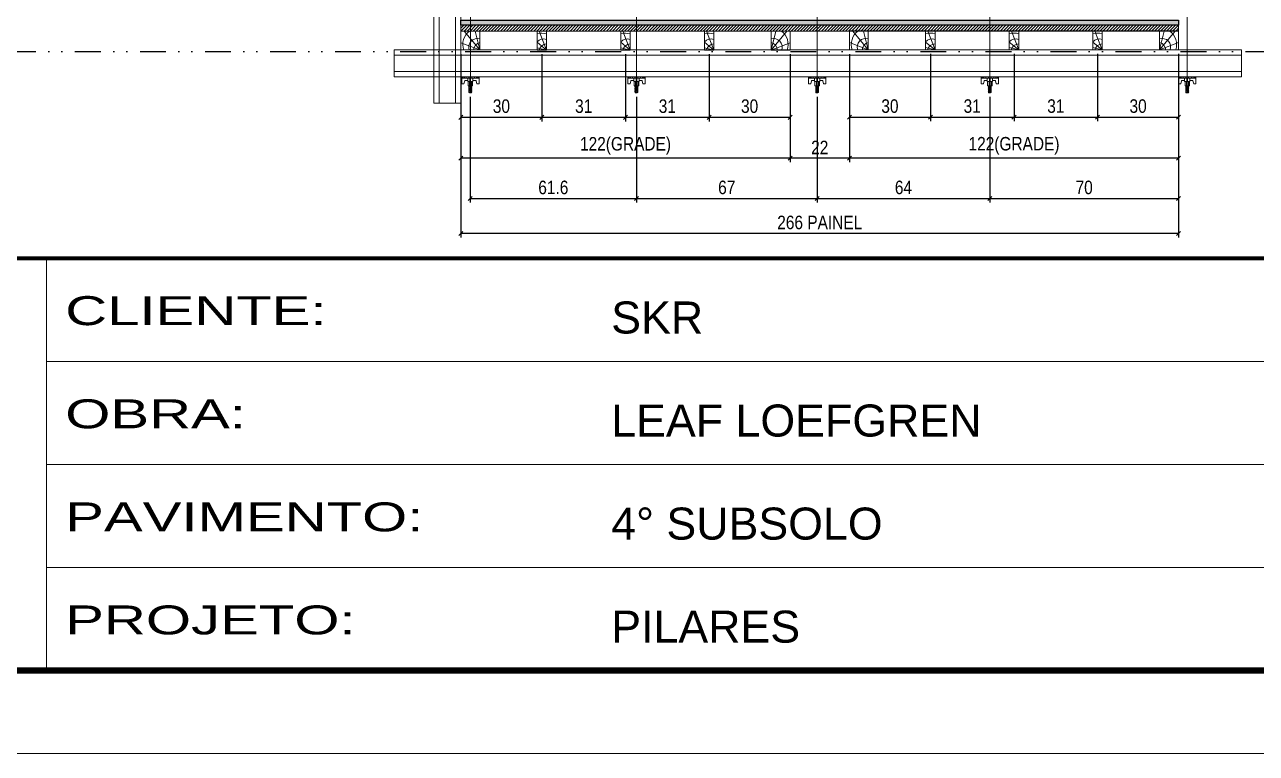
# Model space of a CAD drawing. Header units: millimetres. Extents: x 13777 to 27878, y -21631 to 6985.
# Drawn here: x 17999 to 18594, y -3254 to -2902 of the extents above; entities that cross this region are included whole.
import ezdxf

# ---------------------------------------------------------------- set-up
doc = ezdxf.new("R2010")
doc.units = ezdxf.units.MM
for name, pattern in [('CONTINUO', [0]), ('DASHED', [0.75, 0.5, -0.25]), ('DIVIDE2', [0.625, 0.25, -0.125, 0, -0.125, 0, -0.125])]:
    doc.linetypes.add(name, pattern=pattern)
for name, color, linetype in [('CHAPA', 1, 'Continuous'), ('COTA', 241, 'Continuous'), ('Nível', 160, 'Continuous')]:
    doc.layers.add(name, color=color, linetype=linetype)
for name, color, linetype, lineweight in [('Folhas', 255, 'Continuous', 9), ('Hachura', 251, 'Continuous', 9), ('Madeira', 126, 'Continuous', 18), ('Perfil Metálico', 224, 'Continuous', 18), ('SARRAFO DE PRESSAO', 251, 'DASHED', 9)]:
    doc.layers.add(name, color=color, linetype=linetype, lineweight=lineweight)
doc.styles.add('ARIAL', font='arial.ttf')
doc.styles.add('COTA TECNICA 2X', font='techl___.ttf', dxfattribs={"height": 10})
doc.styles.add('Tecnologia', font='')
doc.styles.get('Tecnologia').set_extended_font_data('Forgotten Futurist')
doc.dimstyles.new('SECAO PILAR', dxfattribs={"dimtxt": 10, "dimasz": 3, "dimexe": 3, "dimexo": 3, "dimgap": 3, "dimtad": 1, "dimdec": 1, "dimlfac": 0.5, "dimzin": 12, "dimdsep": 46, "dimtxsty": 'COTA TECNICA 2X', "dimblk1": 'OBLIQUE', "dimblk2": 'OBLIQUE', "dimsah": 1, "dimcen": 0.9, "dimclrd": 256, "dimclre": 256, "dimclrt": 256, "dimadec": 1, "dimazin": 3, "dimtfac": 1, "dimtdec": 1, "dimtmove": 0, "dimatfit": 3, "dimfxl": 1, "dimtolj": 1, "dimtzin": 12, "dimarcsym": 0})

# ---------------------------------------------------------------- blocks, each defined once
blk = doc.blocks.new('9999999999')
at = {"color": 30, "linetype": 'CONTINUO'}
for p, q in [((98564.56, 34230.21), (98564.56, 34429.45)), ((98564.56, 34379.64), (99583.98, 34379.64)), ((98564.56, 34329.83), (99487.98, 34329.83)), ((98564.56, 34280.02), (99487.98, 34280.02))]:
    blk.add_line(p, q, dxfattribs=at)
at = {"color": 30, "linetype": 'CONTINUO', "const_width": 2}
blk.add_lwpolyline([(99583.98, 34230.21), (99583.98, 34414.45, 0.414214), (99568.98, 34429.45), (98228.98, 34429.45, 0.414214), (98213.98, 34414.45), (98213.98, 34245.21, 0.414214), (98228.98, 34230.21), (99583.98, 34230.21)], format="xyb", dxfattribs=at)
at = {"layer": 'Folhas'}
blk.add_lwpolyline([(98138.98, 34190.21), (99623.98, 34190.21), (99623.98, 35240.21), (98138.98, 35240.21)], close=True, dxfattribs=at)
at = {"layer": 'Folhas', "color": 30, "const_width": 3}
blk.add_lwpolyline([(98213.98, 34230.21), (99583.98, 34230.21), (99583.98, 35200.21), (98213.98, 35200.21)], close=True, dxfattribs=at)
at = {"color": 7, "linetype": 'Continuous', "ltscale": 5, "style": 'ARIAL'}
for s, height, p in [('SKR', 15.483, (98837.68, 34393.13)), ('LEAF LOEFGREN', 15.4829, (98837.68, 34343.32)), ('4° SUBSOLO', 15.483, (98837.68, 34293.51)), ('PILARES', 15.483, (98837.68, 34243.7))]:
    blk.add_text(s, height=height, dxfattribs=at).set_placement(p)
at = {"layer": 'Folhas', "color": 7, "style": 'Tecnologia', "width": 1.5}
for s, p in [('CLIENTE:', (98573.65, 34397.17)), ('OBRA:', (98573.65, 34347.31)), ('PAVIMENTO:', (98573.65, 34297.5)), ('PROJETO:', (98573.65, 34247.69))]:
    blk.add_text(s, height=14, dxfattribs=at).set_placement(p)
blk = doc.blocks.new('PONTALETE')
at = {"layer": 'Madeira'}
for q in [(2.71, 7), (7, 5.76), (7, 1.74)]:
    blk.add_line((0, 0), q, dxfattribs=at)
blk.add_lwpolyline([(0, 0), (7, 0), (7, 7), (0, 7)], close=True, dxfattribs=at)
for centre, radius, start, end in [((2.04, 0.06), 6.23, 37.2818, 109.0913), ((1.09, 0.9), 3.19, 343.603, 109.9847), ((-0.21, -0.78), 3.09, 14.6322, 86.0383)]:
    blk.add_arc(centre, radius, start, end, dxfattribs=at)
blk = doc.blocks.new('MEIO PONTALETE')
at = {"layer": 'Madeira'}
for q in [(2.71, 7), (3.5, 2.88), (3.5, 0.87)]:
    blk.add_line((0, 0), q, dxfattribs=at)
blk.add_lwpolyline([(0, 0), (3.5, 0), (3.5, 7), (0, 7)], close=True, dxfattribs=at)
for centre, radius, start, end in [((2.04, 0.06), 6.23, 76.4499, 109.0913), ((1.09, 0.9), 3.19, 40.9063, 109.9847), ((-0.21, -0.78), 3.09, 14.6322, 86.0383)]:
    blk.add_arc(centre, radius, start, end, dxfattribs=at)
blk = doc.blocks.new('_Oblique')
at = {"color": 0, "linetype": 'ByBlock', "lineweight": -2}
blk.add_line((-0.5, -0.5), (0.5, 0.5), dxfattribs=at)
blk = doc.blocks.new('*D1981')
at = {"layer": 'COTA', "lineweight": -2, "transparency": 16777216}
for p, q in [((27587.46, -5524.31), (27587.46, -5574.17)), ((27647.46, -5524.29), (27647.46, -5574.17)), ((27587.46, -5571.17), (27647.46, -5571.17))]:
    blk.add_line(p, q, dxfattribs=at)
at = {"layer": 'Defpoints', "color": 0, "transparency": 16777216}
for p in [(27587.46, -5521.31), (27647.46, -5521.29), (27647.46, -5571.17)]:
    blk.add_point(p, dxfattribs=at)
at = {"layer": 'COTA', "lineweight": -2, "transparency": 16777216, "xscale": 3, "yscale": 3, "zscale": 3, "rotation": 180}
blk.add_blockref('_Oblique', (27587.46, -5571.17), dxfattribs=at)
at = {"layer": 'COTA', "lineweight": -2, "transparency": 16777216, "xscale": 3, "yscale": 3, "zscale": 3}
blk.add_blockref('_Oblique', (27647.46, -5571.17), dxfattribs=at)
at = {"layer": 'COTA', "transparency": 16777216, "insert": (27617.46, -5562.95), "char_height": 10, "attachment_point": 5, "style": 'COTA TECNICA 2X'}
blk.add_mtext('\\A1;30', dxfattribs=at)
blk = doc.blocks.new('*D1982')
at = {"layer": 'COTA', "lineweight": -2, "transparency": 16777216}
for p, q in [((27587.46, -5524.31), (27587.46, -5604.5)), ((27831.45, -5524.28), (27831.45, -5604.5)), ((27831.45, -5601.5), (27587.46, -5601.5))]:
    blk.add_line(p, q, dxfattribs=at)
at = {"layer": 'Defpoints', "color": 0, "transparency": 16777216}
for p in [(27587.46, -5521.31), (27831.45, -5521.28), (27587.46, -5601.5)]:
    blk.add_point(p, dxfattribs=at)
at = {"layer": 'COTA', "lineweight": -2, "transparency": 16777216, "xscale": 3, "yscale": 3, "zscale": 3, "rotation": 180}
blk.add_blockref('_Oblique', (27587.46, -5601.5), dxfattribs=at)
at = {"layer": 'COTA', "lineweight": -2, "transparency": 16777216, "xscale": 3, "yscale": 3, "zscale": 3}
blk.add_blockref('_Oblique', (27831.45, -5601.5), dxfattribs=at)
at = {"layer": 'COTA', "transparency": 16777216, "insert": (27709.46, -5592.28), "char_height": 10, "attachment_point": 5, "style": 'COTA TECNICA 2X'}
blk.add_mtext('\\A1;122(GRADE)', dxfattribs=at)
blk = doc.blocks.new('*D1983')
at = {"layer": 'COTA', "lineweight": -2, "transparency": 16777216}
for p, q in [((27647.46, -5524.29), (27647.46, -5574.17)), ((27709.46, -5524.29), (27709.46, -5574.17)), ((27647.46, -5571.17), (27709.46, -5571.17))]:
    blk.add_line(p, q, dxfattribs=at)
at = {"layer": 'Defpoints', "color": 0, "transparency": 16777216}
for p in [(27647.46, -5521.29), (27709.46, -5521.29), (27709.46, -5571.17)]:
    blk.add_point(p, dxfattribs=at)
at = {"layer": 'COTA', "lineweight": -2, "transparency": 16777216, "xscale": 3, "yscale": 3, "zscale": 3, "rotation": 180}
blk.add_blockref('_Oblique', (27647.46, -5571.17), dxfattribs=at)
at = {"layer": 'COTA', "lineweight": -2, "transparency": 16777216, "xscale": 3, "yscale": 3, "zscale": 3}
blk.add_blockref('_Oblique', (27709.46, -5571.17), dxfattribs=at)
at = {"layer": 'COTA', "transparency": 16777216, "insert": (27678.46, -5562.95), "char_height": 10, "attachment_point": 5, "style": 'COTA TECNICA 2X'}
blk.add_mtext('\\A1;31', dxfattribs=at)
blk = doc.blocks.new('*D1984')
at = {"layer": 'COTA', "lineweight": -2, "transparency": 16777216}
for p, q in [((27709.46, -5524.29), (27709.46, -5574.17)), ((27771.46, -5524.29), (27771.46, -5574.17)), ((27709.46, -5571.17), (27771.46, -5571.17))]:
    blk.add_line(p, q, dxfattribs=at)
at = {"layer": 'Defpoints', "color": 0, "transparency": 16777216}
for p in [(27709.46, -5521.29), (27771.46, -5521.29), (27771.46, -5571.17)]:
    blk.add_point(p, dxfattribs=at)
at = {"layer": 'COTA', "lineweight": -2, "transparency": 16777216, "xscale": 3, "yscale": 3, "zscale": 3, "rotation": 180}
blk.add_blockref('_Oblique', (27709.46, -5571.17), dxfattribs=at)
at = {"layer": 'COTA', "lineweight": -2, "transparency": 16777216, "xscale": 3, "yscale": 3, "zscale": 3}
blk.add_blockref('_Oblique', (27771.46, -5571.17), dxfattribs=at)
at = {"layer": 'COTA', "transparency": 16777216, "insert": (27740.46, -5562.95), "char_height": 10, "attachment_point": 5, "style": 'COTA TECNICA 2X'}
blk.add_mtext('\\A1;31', dxfattribs=at)
blk = doc.blocks.new('*D1985')
at = {"layer": 'COTA', "lineweight": -2, "transparency": 16777216}
for p, q in [((27771.46, -5524.29), (27771.46, -5574.17)), ((27831.45, -5524.29), (27831.45, -5574.17)), ((27771.46, -5571.17), (27831.45, -5571.17))]:
    blk.add_line(p, q, dxfattribs=at)
at = {"layer": 'Defpoints', "color": 0, "transparency": 16777216}
for p in [(27771.46, -5521.29), (27831.45, -5521.29), (27831.45, -5571.17)]:
    blk.add_point(p, dxfattribs=at)
at = {"layer": 'COTA', "lineweight": -2, "transparency": 16777216, "xscale": 3, "yscale": 3, "zscale": 3, "rotation": 180}
blk.add_blockref('_Oblique', (27771.46, -5571.17), dxfattribs=at)
at = {"layer": 'COTA', "lineweight": -2, "transparency": 16777216, "xscale": 3, "yscale": 3, "zscale": 3}
blk.add_blockref('_Oblique', (27831.45, -5571.17), dxfattribs=at)
at = {"layer": 'COTA', "transparency": 16777216, "insert": (27801.46, -5562.95), "char_height": 10, "attachment_point": 5, "style": 'COTA TECNICA 2X'}
blk.add_mtext('\\A1;30', dxfattribs=at)
blk = doc.blocks.new('*D1986')
at = {"layer": 'COTA', "lineweight": -2, "transparency": 16777216}
for p, q in [((27299.45, -5524.35), (27299.45, -5574.21)), ((27359.45, -5524.34), (27359.45, -5574.21)), ((27299.45, -5571.21), (27359.45, -5571.21))]:
    blk.add_line(p, q, dxfattribs=at)
at = {"layer": 'Defpoints', "color": 0, "transparency": 16777216}
for p in [(27299.45, -5521.35), (27359.45, -5521.34), (27359.45, -5571.21)]:
    blk.add_point(p, dxfattribs=at)
at = {"layer": 'COTA', "lineweight": -2, "transparency": 16777216, "xscale": 3, "yscale": 3, "zscale": 3, "rotation": 180}
blk.add_blockref('_Oblique', (27299.45, -5571.21), dxfattribs=at)
at = {"layer": 'COTA', "lineweight": -2, "transparency": 16777216, "xscale": 3, "yscale": 3, "zscale": 3}
blk.add_blockref('_Oblique', (27359.45, -5571.21), dxfattribs=at)
at = {"layer": 'COTA', "transparency": 16777216, "insert": (27329.45, -5563), "char_height": 10, "attachment_point": 5, "style": 'COTA TECNICA 2X'}
blk.add_mtext('\\A1;30', dxfattribs=at)
blk = doc.blocks.new('*D1987')
at = {"layer": 'COTA', "lineweight": -2, "transparency": 16777216}
for p, q in [((27299.45, -5524.35), (27299.45, -5604.55)), ((27543.45, -5524.33), (27543.45, -5604.55)), ((27543.45, -5601.55), (27299.45, -5601.55))]:
    blk.add_line(p, q, dxfattribs=at)
at = {"layer": 'Defpoints', "color": 0, "transparency": 16777216}
for p in [(27299.45, -5521.35), (27543.45, -5521.33), (27299.45, -5601.55)]:
    blk.add_point(p, dxfattribs=at)
at = {"layer": 'COTA', "lineweight": -2, "transparency": 16777216, "xscale": 3, "yscale": 3, "zscale": 3, "rotation": 180}
blk.add_blockref('_Oblique', (27299.45, -5601.55), dxfattribs=at)
at = {"layer": 'COTA', "lineweight": -2, "transparency": 16777216, "xscale": 3, "yscale": 3, "zscale": 3}
blk.add_blockref('_Oblique', (27543.45, -5601.55), dxfattribs=at)
at = {"layer": 'COTA', "transparency": 16777216, "insert": (27421.45, -5592.33), "char_height": 10, "attachment_point": 5, "style": 'COTA TECNICA 2X'}
blk.add_mtext('\\A1;122(GRADE)', dxfattribs=at)
blk = doc.blocks.new('*D1988')
at = {"layer": 'COTA', "lineweight": -2, "transparency": 16777216}
for p, q in [((27359.45, -5524.34), (27359.45, -5574.21)), ((27421.45, -5524.34), (27421.45, -5574.21)), ((27359.45, -5571.21), (27421.45, -5571.21))]:
    blk.add_line(p, q, dxfattribs=at)
at = {"layer": 'Defpoints', "color": 0, "transparency": 16777216}
for p in [(27359.45, -5521.34), (27421.45, -5521.34), (27421.45, -5571.21)]:
    blk.add_point(p, dxfattribs=at)
at = {"layer": 'COTA', "lineweight": -2, "transparency": 16777216, "xscale": 3, "yscale": 3, "zscale": 3, "rotation": 180}
blk.add_blockref('_Oblique', (27359.45, -5571.21), dxfattribs=at)
at = {"layer": 'COTA', "lineweight": -2, "transparency": 16777216, "xscale": 3, "yscale": 3, "zscale": 3}
blk.add_blockref('_Oblique', (27421.45, -5571.21), dxfattribs=at)
at = {"layer": 'COTA', "transparency": 16777216, "insert": (27390.45, -5563), "char_height": 10, "attachment_point": 5, "style": 'COTA TECNICA 2X'}
blk.add_mtext('\\A1;31', dxfattribs=at)
blk = doc.blocks.new('*D1989')
at = {"layer": 'COTA', "lineweight": -2, "transparency": 16777216}
for p, q in [((27421.45, -5524.34), (27421.45, -5574.21)), ((27483.45, -5524.34), (27483.45, -5574.21)), ((27421.45, -5571.21), (27483.45, -5571.21))]:
    blk.add_line(p, q, dxfattribs=at)
at = {"layer": 'Defpoints', "color": 0, "transparency": 16777216}
for p in [(27421.45, -5521.34), (27483.45, -5521.34), (27483.45, -5571.21)]:
    blk.add_point(p, dxfattribs=at)
at = {"layer": 'COTA', "lineweight": -2, "transparency": 16777216, "xscale": 3, "yscale": 3, "zscale": 3, "rotation": 180}
blk.add_blockref('_Oblique', (27421.45, -5571.21), dxfattribs=at)
at = {"layer": 'COTA', "lineweight": -2, "transparency": 16777216, "xscale": 3, "yscale": 3, "zscale": 3}
blk.add_blockref('_Oblique', (27483.45, -5571.21), dxfattribs=at)
at = {"layer": 'COTA', "transparency": 16777216, "insert": (27452.45, -5563), "char_height": 10, "attachment_point": 5, "style": 'COTA TECNICA 2X'}
blk.add_mtext('\\A1;31', dxfattribs=at)
blk = doc.blocks.new('*D1990')
at = {"layer": 'COTA', "lineweight": -2, "transparency": 16777216}
for p, q in [((27483.45, -5524.34), (27483.45, -5574.21)), ((27543.45, -5524.34), (27543.45, -5574.21)), ((27483.45, -5571.21), (27543.45, -5571.21))]:
    blk.add_line(p, q, dxfattribs=at)
at = {"layer": 'Defpoints', "color": 0, "transparency": 16777216}
for p in [(27483.45, -5521.34), (27543.45, -5521.34), (27543.45, -5571.21)]:
    blk.add_point(p, dxfattribs=at)
at = {"layer": 'COTA', "lineweight": -2, "transparency": 16777216, "xscale": 3, "yscale": 3, "zscale": 3, "rotation": 180}
blk.add_blockref('_Oblique', (27483.45, -5571.21), dxfattribs=at)
at = {"layer": 'COTA', "lineweight": -2, "transparency": 16777216, "xscale": 3, "yscale": 3, "zscale": 3}
blk.add_blockref('_Oblique', (27543.45, -5571.21), dxfattribs=at)
at = {"layer": 'COTA', "transparency": 16777216, "insert": (27513.45, -5563), "char_height": 10, "attachment_point": 5, "style": 'COTA TECNICA 2X'}
blk.add_mtext('\\A1;30', dxfattribs=at)
blk = doc.blocks.new('*D1992')
at = {"layer": 'COTA', "lineweight": -2, "transparency": 16777216}
for p, q in [((27543.43, -5524.33), (27543.43, -5604.55)), ((27587.44, -5524.3), (27587.44, -5604.55)), ((27587.44, -5601.55), (27543.43, -5601.55))]:
    blk.add_line(p, q, dxfattribs=at)
at = {"layer": 'Defpoints', "color": 0, "transparency": 16777216}
for p in [(27543.43, -5521.33), (27587.44, -5521.3), (27543.43, -5601.55)]:
    blk.add_point(p, dxfattribs=at)
at = {"layer": 'COTA', "lineweight": -2, "transparency": 16777216, "xscale": 3, "yscale": 3, "zscale": 3, "rotation": 180}
blk.add_blockref('_Oblique', (27543.43, -5601.55), dxfattribs=at)
at = {"layer": 'COTA', "lineweight": -2, "transparency": 16777216, "xscale": 3, "yscale": 3, "zscale": 3}
blk.add_blockref('_Oblique', (27587.44, -5601.55), dxfattribs=at)
at = {"layer": 'COTA', "transparency": 16777216, "insert": (27565.43, -5593.55), "char_height": 10, "attachment_point": 5, "style": 'COTA TECNICA 2X'}
blk.add_mtext('\\A1;22', dxfattribs=at)
blk = doc.blocks.new('C')
at = {"layer": 'Hachura', "color": 0}
for p, q in [((0, 3.22), (0, -3.22)), ((0.45, 3.22), (0, 3.22)), ((0.46, 3.16), (0, 3.16)), ((0.46, 3.05), (0, 3.05)), ((0.46, 2.88), (0, 2.88)), ((0, 2.75), (0, -1.16)), ((0.46, 2.65), (0, 2.65)), ((0.46, 2.23), (0, 2.23)), ((0.46, 1.51), (0, 1.51)), ((0.39, 0.49), (0.17, 0.49)), ((0.45, -3.23), (0.45, 3.22)), ((0.45, 3.22), (2.58, 3.22)), ((1.74, 0.97), (0.45, 0.97)), ((1.45, 0.1), (0.45, 0.1)), ((1.35, 1.94), (1.35, 0.96)), ((2.58, 2.39), (1.47, 2.09)), ((1.74, -0.97), (1.74, 0.97)), ((1.74, 0.97), (1.74, 0.84)), ((1.74, 0.97), (1.74, 0.84)), ((1.74, 0.84), (3.35, 0.84)), ((3.35, 0.45), (1.74, 0.45)), ((2.58, 3.22), (2.58, 2.39)), ((3.32, 0.84), (3.32, -0.84)), ((3.35, 0.84), (3.35, -0.84)), ((3.68, 0.45), (3.35, 0.45)), ((3.84, -0.52), (3.35, 0.45)), ((3.35, 0.06), (3.67, -0.57)), ((3.68, 0.45), (4.16, -0.52)), ((3.72, 0.5), (4.25, -0.57)), ((4.37, -0.55), (3.83, 0.53)), ((4.15, 0.45), (3.93, 0.45)), ((4.42, -0.52), (3.93, 0.45)), ((4.15, 0.45), (4.26, 0.45)), ((4.26, 0.45), (4.74, -0.52)), ((4.3, 0.5), (4.83, -0.57)), ((4.95, -0.55), (4.41, 0.53)), ((4.51, 0.45), (4.84, 0.45)), ((5, -0.52), (4.51, 0.45)), ((4.84, 0.45), (5.32, -0.52)), ((4.88, 0.5), (5.41, -0.57)), ((5.53, -0.55), (4.99, 0.53)), ((5.58, -0.52), (5.09, 0.45)), ((5.42, 0.45), (5.09, 0.45)), ((5.58, -0.52), (5.09, 0.45)), ((5.42, 0.45), (5.74, -0.19)), ((5.46, 0.5), (5.74, -0.07)), ((5.74, 0.19), (5.57, 0.53)), ((5.74, 0.32), (5.68, 0.45)), ((5.68, 0.45), (5.74, 0.45)), ((5.74, 0.45), (5.9, 0.29)), ((5.74, 0.45), (5.74, -0.52)), ((5.9, -0.36), (5.9, 0.29)), ((0.45, 0), (0, 0)), ((0.46, -1.52), (0, -1.52)), ((0.46, -2.23), (0, -2.23)), ((0.46, -2.65), (0, -2.65)), ((0.46, -2.88), (0, -2.88)), ((0.46, -3.05), (0, -3.05)), ((0.46, -3.16), (0, -3.16)), ((0, -3.22), (2.57, -3.22)), ((0.08, -0.48), (0.29, -0.48)), ((0.29, -0.48), (0.4, -0.48)), ((0.45, 0), (0.45, -0.97)), ((0.45, -0.16), (1.45, -0.16)), ((0.45, -0.65), (0.45, -0.32)), ((0.45, -3.23), (0.45, -0.65)), ((0.45, -0.97), (1.74, -0.97)), ((1.35, -1.94), (1.35, -0.97)), ((2.58, -2.39), (1.47, -2.1)), ((3.35, -0.32), (1.74, -0.32)), ((3.35, -0.84), (1.74, -0.84)), ((2.58, -3.23), (2.58, -2.39)), ((3.35, -0.07), (3.58, -0.52)), ((3.35, -0.52), (3.58, -0.52)), ((3.84, -0.52), (4.16, -0.52)), ((4.42, -0.52), (4.74, -0.52)), ((4.63, -0.52), (4.74, -0.52)), ((5, -0.52), (5.32, -0.52)), ((5.58, -0.52), (5.74, -0.52)), ((5.74, -0.52), (5.9, -0.36)), ((5.74, -0.52), (5.74, -0.52))]:
    blk.add_line(p, q, dxfattribs=at)
for centre, radius, start, end in [((1.52, 1.94), 0.161, 104.7436, 180), ((1.44, -0.03), 0.129, 272.695, 87.305), ((3.81, 0.39), 0.143, 25.5688, 154.4312), ((4.39, 0.39), 0.143, 25.5688, 154.4312), ((4.97, 0.39), 0.143, 25.5688, 154.4312), ((5.55, 0.39), 0.143, 25.5688, 154.4312), ((0.17, -0.37), 0.174, 221.744, 317.8592), ((1.52, -1.94), 0.161, 180, 255.2564), ((3.71, -0.4), 0.174, 222.1408, 318.256), ((4.29, -0.4), 0.174, 222.1408, 318.256), ((4.87, -0.4), 0.174, 222.1408, 318.256), ((5.45, -0.4), 0.174, 222.1408, 318.256), ((5.61, -0.4), 0.174, 317.8592, 318.256)]:
    blk.add_arc(centre, radius, start, end, dxfattribs=at)
blk = doc.blocks.new('*D1993')
at = {"layer": 'COTA', "lineweight": -2, "transparency": 16777216}
for p, q in [((27306.37, -5556.03), (27306.37, -5634.32)), ((27429.5, -5556.03), (27429.5, -5634.32)), ((27306.37, -5631.32), (27429.5, -5631.32))]:
    blk.add_line(p, q, dxfattribs=at)
at = {"layer": 'Defpoints', "color": 0, "transparency": 16777216}
for p in [(27306.37, -5553.03), (27429.5, -5553.03), (27429.5, -5631.32)]:
    blk.add_point(p, dxfattribs=at)
at = {"layer": 'COTA', "lineweight": -2, "transparency": 16777216, "xscale": 3, "yscale": 3, "zscale": 3, "rotation": 180}
blk.add_blockref('_Oblique', (27306.37, -5631.32), dxfattribs=at)
at = {"layer": 'COTA', "lineweight": -2, "transparency": 16777216, "xscale": 3, "yscale": 3, "zscale": 3}
blk.add_blockref('_Oblique', (27429.5, -5631.32), dxfattribs=at)
at = {"layer": 'COTA', "transparency": 16777216, "insert": (27367.94, -5623.22), "char_height": 10, "attachment_point": 5, "style": 'COTA TECNICA 2X'}
blk.add_mtext('\\A1;61.6', dxfattribs=at)
blk = doc.blocks.new('*D1994')
at = {"layer": 'COTA', "lineweight": -2, "transparency": 16777216}
for p, q in [((27429.5, -5556.03), (27429.5, -5634.32)), ((27563.5, -5556.03), (27563.5, -5634.32)), ((27429.5, -5631.32), (27563.5, -5631.32))]:
    blk.add_line(p, q, dxfattribs=at)
at = {"layer": 'Defpoints', "color": 0, "transparency": 16777216}
for p in [(27429.5, -5553.03), (27563.5, -5553.03), (27563.5, -5631.32)]:
    blk.add_point(p, dxfattribs=at)
at = {"layer": 'COTA', "lineweight": -2, "transparency": 16777216, "xscale": 3, "yscale": 3, "zscale": 3, "rotation": 180}
blk.add_blockref('_Oblique', (27429.5, -5631.32), dxfattribs=at)
at = {"layer": 'COTA', "lineweight": -2, "transparency": 16777216, "xscale": 3, "yscale": 3, "zscale": 3}
blk.add_blockref('_Oblique', (27563.5, -5631.32), dxfattribs=at)
at = {"layer": 'COTA', "transparency": 16777216, "insert": (27496.5, -5623.22), "char_height": 10, "attachment_point": 5, "style": 'COTA TECNICA 2X'}
blk.add_mtext('\\A1;67', dxfattribs=at)
blk = doc.blocks.new('*D1995')
at = {"layer": 'COTA', "lineweight": -2, "transparency": 16777216}
for p, q in [((27563.5, -5556.03), (27563.5, -5634.32)), ((27691.5, -5556.03), (27691.5, -5634.32)), ((27563.5, -5631.32), (27691.5, -5631.32))]:
    blk.add_line(p, q, dxfattribs=at)
at = {"layer": 'Defpoints', "color": 0, "transparency": 16777216}
for p in [(27563.5, -5553.03), (27691.5, -5553.03), (27691.5, -5631.32)]:
    blk.add_point(p, dxfattribs=at)
at = {"layer": 'COTA', "lineweight": -2, "transparency": 16777216, "xscale": 3, "yscale": 3, "zscale": 3, "rotation": 180}
blk.add_blockref('_Oblique', (27563.5, -5631.32), dxfattribs=at)
at = {"layer": 'COTA', "lineweight": -2, "transparency": 16777216, "xscale": 3, "yscale": 3, "zscale": 3}
blk.add_blockref('_Oblique', (27691.5, -5631.32), dxfattribs=at)
at = {"layer": 'COTA', "transparency": 16777216, "insert": (27627.5, -5623.22), "char_height": 10, "attachment_point": 5, "style": 'COTA TECNICA 2X'}
blk.add_mtext('\\A1;64', dxfattribs=at)
blk = doc.blocks.new('*D1996')
at = {"layer": 'COTA', "lineweight": -2, "transparency": 16777216}
for p, q in [((27831.43, -5524.23), (27831.43, -5634.32)), ((27691.5, -5556.03), (27691.5, -5634.32)), ((27691.5, -5631.32), (27831.43, -5631.32))]:
    blk.add_line(p, q, dxfattribs=at)
at = {"layer": 'Defpoints', "color": 0, "transparency": 16777216}
for p in [(27831.43, -5521.23), (27691.5, -5553.03), (27831.43, -5631.32)]:
    blk.add_point(p, dxfattribs=at)
at = {"layer": 'COTA', "lineweight": -2, "transparency": 16777216, "xscale": 3, "yscale": 3, "zscale": 3, "rotation": 180}
blk.add_blockref('_Oblique', (27691.5, -5631.32), dxfattribs=at)
at = {"layer": 'COTA', "lineweight": -2, "transparency": 16777216, "xscale": 3, "yscale": 3, "zscale": 3}
blk.add_blockref('_Oblique', (27831.43, -5631.32), dxfattribs=at)
at = {"layer": 'COTA', "transparency": 16777216, "insert": (27761.47, -5623.22), "char_height": 10, "attachment_point": 5, "style": 'COTA TECNICA 2X'}
blk.add_mtext('\\A1;70', dxfattribs=at)
blk = doc.blocks.new('*D1991')
at = {"layer": 'COTA', "lineweight": -2, "transparency": 16777216}
for p, q in [((27831.43, -5524.23), (27831.43, -5660.28)), ((27299.45, -5567.45), (27299.45, -5660.28)), ((27831.43, -5657.28), (27299.45, -5657.28))]:
    blk.add_line(p, q, dxfattribs=at)
at = {"layer": 'Defpoints', "color": 0, "transparency": 16777216}
for p in [(27831.43, -5521.23), (27299.45, -5564.45), (27299.45, -5657.28)]:
    blk.add_point(p, dxfattribs=at)
at = {"layer": 'COTA', "lineweight": -2, "transparency": 16777216, "xscale": 3, "yscale": 3, "zscale": 3, "rotation": 180}
blk.add_blockref('_Oblique', (27299.45, -5657.28), dxfattribs=at)
at = {"layer": 'COTA', "lineweight": -2, "transparency": 16777216, "xscale": 3, "yscale": 3, "zscale": 3}
blk.add_blockref('_Oblique', (27831.43, -5657.28), dxfattribs=at)
at = {"layer": 'COTA', "transparency": 16777216, "insert": (27565.44, -5649.17), "char_height": 10, "attachment_point": 5, "style": 'COTA TECNICA 2X'}
blk.add_mtext('\\A1;266 PAINEL', dxfattribs=at)
blk = doc.blocks.new('A$C81a2738f')
at = {"layer": 'Hachura'}
h = blk.add_hatch(color=256, dxfattribs=at)
h.dxf.hatch_style = 1
h.paths.add_polyline_path([(722.76, 157.39), (722.76, 160.99), (190.76, 160.99), (190.76, 157.39)])
h = blk.add_hatch(dxfattribs=at)
h.set_pattern_fill('ANSI31', color=256, scale=0.5, angle=360, style=0)
h.set_pattern_definition([(45, (7110.8962, 1548.2292), (-1.122532, 1.122532), [])])
h.paths.add_polyline_path([(190.76, 157.38), (190.76, 153), (722.76, 152.98), (722.76, 157.4)])
at = {"layer": 'CHAPA'}
blk.add_lwpolyline([(190.76, 160.99), (722.76, 160.99), (722.76, 157.39), (190.76, 157.39)], close=True, dxfattribs=at)
at = {"layer": 'Hachura'}
for p, q in [((320.91, 108.25), (320.9, 262.41)), ((454.91, 108.25), (454.9, 262.41)), ((582.91, 108.25), (582.9, 262.41)), ((729.26, 108.25), (729.25, 262.41)), ((197.79, 108.25), (197.78, 190.87))]:
    blk.add_line(p, q, dxfattribs=at)
blk.add_lwpolyline([(722.76, 157.39), (190.76, 157.39), (190.76, 152.99), (722.76, 152.99)], close=True, dxfattribs=at)
at = {"layer": 'Madeira'}
for points in [[(434.77, 138.99), (434.76, 152.99), (190.76, 152.99), (190.78, 138.99)], [(722.78, 139.04), (722.76, 153.04), (478.77, 153.04), (478.79, 139.04)]]:
    blk.add_lwpolyline(points, close=True, dxfattribs=at)
at = {"layer": 'Perfil Metálico'}
for points in [[(190.72, 1181.64), (170.72, 1181.64), (170.72, 99.54), (190.72, 99.54)], [(174.72, 99.54), (186.72, 99.54), (186.72, 1181.64), (174.72, 1181.64)], [(769.38, 119.05), (769.38, 139.05), (141.35, 139.05), (141.35, 119.05)], [(141.35, 135.05), (141.35, 123.05), (769.38, 123.05), (769.38, 135.05)]]:
    blk.add_lwpolyline(points, close=True, dxfattribs=at)
at = {"layer": 'Hachura', "linetype": 'Continuous', "xscale": 2, "yscale": 2, "zscale": 2, "rotation": 270}
for p in [(197.79, 119.05), (320.92, 119.05), (454.92, 119.05), (582.92, 119.05), (729.26, 119.05)]:
    blk.add_blockref('C', p, dxfattribs=at)
at = {"layer": 'Madeira'}
for name, p, xscale, yscale, zscale, rotation in [('PONTALETE', (204.78, 138.95), 2, 2, 2, 90.06291069689675), ('MEIO PONTALETE', (254.27, 138.94), -1.999999997962732, 1.999999997962732, 1.999999997962732, 0.06291069689670081), ('MEIO PONTALETE', (316.27, 138.94), -1.999999997962732, 1.999999997962732, 1.999999997962732, 0.06291069689670081), ('MEIO PONTALETE', (378.27, 138.94), -1.999999997962732, 1.999999997962732, 1.999999997962732, 0.06291069689670081), ('PONTALETE', (420.77, 138.93), -2, 2, 2, 270.0629106968967), ('PONTALETE', (492.79, 139), 2, 2, 2, 90.06291069689675), ('MEIO PONTALETE', (542.28, 138.98), -1.999999997962732, 1.999999997962732, 1.999999997962732, 0.06291069689670081), ('MEIO PONTALETE', (604.28, 138.98), -1.999999997962732, 1.999999997962732, 1.999999997962732, 0.06291069689670081), ('MEIO PONTALETE', (666.28, 138.98), -1.999999997962732, 1.999999997962732, 1.999999997962732, 0.06291069689670081), ('PONTALETE', (708.78, 138.98), -2, 2, 2, 270.0629106968967)]:
    blk.add_blockref(name, p, dxfattribs=dict(at, xscale=xscale, yscale=yscale, zscale=zscale, rotation=rotation))
at = {"layer": 'COTA'}
dim = blk.add_linear_dim(base=(190.8, 3), p1=(722.78, 139.05), p2=(190.8, 95.82), angle=180, text='<> PAINEL', dimstyle='SECAO PILAR', dxfattribs=at)
dim.commit()
dim.dimension.update_dxf_attribs({"geometry": '*D1991', "text_midpoint": (456.79, 11.1), "insert": (-27108.65, 5660.28)})
for base, p1, p2, picture, middle in [((190.8, 58.73), (434.79, 138.95), (190.8, 138.92), '*D1987', (312.8, 67.95)), ((478.81, 58.77), (722.8, 139), (478.81, 138.97), '*D1982', (600.8, 67.99))]:
    dim = blk.add_linear_dim(base=base, p1=p1, p2=p2, text='<>(GRADE)', dimstyle='SECAO PILAR', dxfattribs=at)
    dim.commit()
    dim.dimension.update_dxf_attribs({"geometry": picture, "text_midpoint": middle, "insert": (-27108.65, 5660.28)})
for base, p1, p2, picture, middle in [((250.8, 89.06), (190.8, 138.92), (250.8, 138.94), '*D1986', (220.8, 97.28)), ((312.8, 89.06), (250.8, 138.94), (312.8, 138.94), '*D1988', (281.8, 97.28)), ((374.8, 89.06), (312.8, 138.94), (374.8, 138.94), '*D1989', (343.8, 97.28)), ((434.79, 89.06), (374.8, 138.94), (434.79, 138.94), '*D1990', (404.8, 97.28)), ((538.81, 89.11), (478.81, 138.97), (538.81, 138.98), '*D1981', (508.81, 97.33)), ((600.81, 89.11), (538.81, 138.98), (600.81, 138.98), '*D1983', (569.81, 97.33)), ((662.81, 89.11), (600.81, 138.98), (662.81, 138.98), '*D1984', (631.81, 97.33)), ((722.8, 89.11), (662.81, 138.98), (722.8, 138.98), '*D1985', (692.8, 97.33))]:
    dim = blk.add_linear_dim(base=base, p1=p1, p2=p2, dimstyle='SECAO PILAR', dxfattribs=at)
    dim.commit()
    dim.dimension.update_dxf_attribs({"geometry": picture, "text_midpoint": middle, "insert": (-27108.65, 5660.28)})
for base, p1, p2, picture, middle in [((434.77, 58.73), (478.79, 138.98), (434.77, 138.94), '*D1992', (456.78, 66.73)), ((320.85, 28.95), (197.72, 107.25), (320.85, 107.25), '*D1993', (259.28, 37.06)), ((454.85, 28.95), (320.85, 107.25), (454.85, 107.25), '*D1994', (387.85, 37.06)), ((582.85, 28.95), (454.85, 107.25), (582.85, 107.25), '*D1995', (518.85, 37.06))]:
    dim = blk.add_linear_dim(base=base, p1=p1, p2=p2, angle=180, dimstyle='SECAO PILAR', dxfattribs=at)
    dim.commit()
    dim.dimension.update_dxf_attribs({"geometry": picture, "text_midpoint": middle, "insert": (-27108.65, 5660.28)})
dim = blk.add_linear_dim(base=(722.78, 28.95), p1=(582.85, 107.25), p2=(722.78, 139.04), angle=180, dimstyle='SECAO PILAR', override={"dimtmove": 1}, dxfattribs=at)
dim.commit()
dim.dimension.update_dxf_attribs({"geometry": '*D1996', "text_midpoint": (652.81, 37.06), "insert": (-27108.65, 5660.28)})

msp = doc.modelspace()

# ---------------------------------------------------------------- linework, layer by layer
at = {"layer": 'Nível', "color": 4, "linetype": 'DIVIDE2', "ltscale": 50}
msp.add_line((13777.11, -2914.59), (21531.15, -2914.59), dxfattribs=at)

# ---------------------------------------------------------------- block references
at = {"xscale": 0.6523048931579974, "yscale": 0.6523048931579974, "zscale": 0.6523048931579974}
msp.add_blockref('A$C81a2738f', (18085.04, -3004.56), dxfattribs=at)
at = {"layer": 'SARRAFO DE PRESSAO', "color": 6, "linetype": 'ByBlock'}
msp.add_blockref('9999999999', (-80555.51, -37444.08), dxfattribs=at)

doc.saveas('drawing.dxf')
